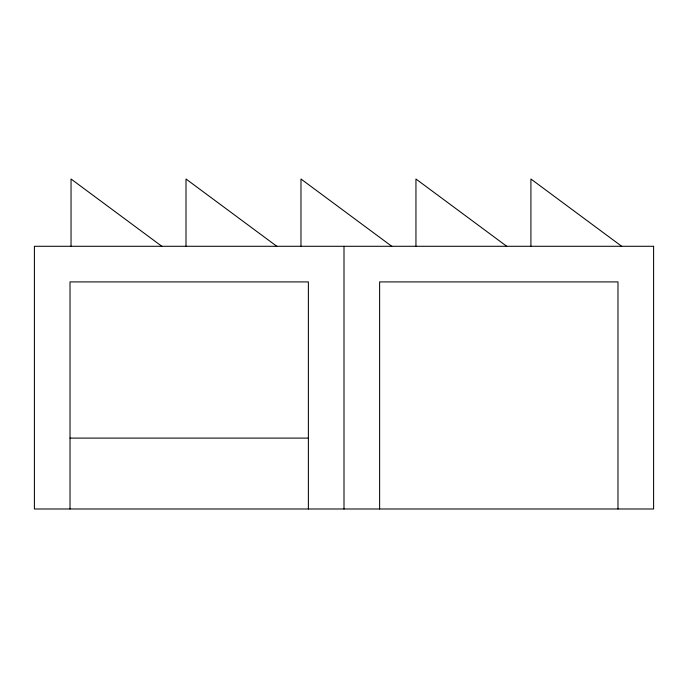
<?xml version="1.0" encoding="UTF-8"?>
<svg xmlns="http://www.w3.org/2000/svg" width="688" height="688" viewBox="0 0 688 688"><rect width="100%" height="100%" fill="white"/><g stroke="black" fill="none" stroke-linecap="round" stroke-linejoin="round"><path stroke-width="1.03" d="M70.021 438.101L308.379 438.101M621.703 246.287L530.912 179.009L530.912 246.287M506.738 246.287L415.948 179.009L415.948 246.287M391.773 246.287L300.974 179.009L300.974 246.287M276.8 246.287L186.009 179.009L186.009 246.287M161.835 246.287L71.045 179.009L71.045 246.287M617.979 508.991L617.979 281.908L379.621 281.908L379.621 508.991M344 246.287L344 508.991M308.379 508.991L308.379 281.908L70.021 281.908L70.021 508.991M653.6 246.287L34.4 246.287L34.4 508.991L653.6 508.991L653.6 246.287"/></g></svg>
